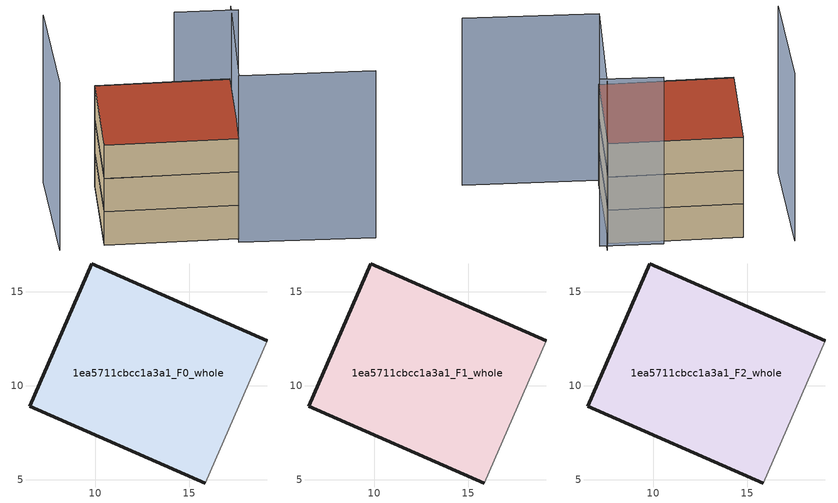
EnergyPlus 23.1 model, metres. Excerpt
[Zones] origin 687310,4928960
1ea5711cbcc1a3a1_F0_whole
 floor ground (EU_floor_Construction): 15.86,4.83 19.17,12.4 9.81,16.49 6.49,8.92 z0
 wall outside (EU_wall_Construction): 15.86,4.83 6.49,8.92 9.81,16.49 19.17,12.4 z0:3
 wall adiabatic (EU_wall_Construction): 19.17,12.4 15.86,4.83 z0:3
1ea5711cbcc1a3a1_F1_whole
 floor to 1ea5711cbcc1a3a1_F0_whole (EU_floor_Construction): 15.86,4.83 19.17,12.4 9.8,16.49 6.49,8.92 z3
 wall outside (EU_wall_Construction): 15.86,4.83 6.49,8.92 9.81,16.49 19.17,12.4 z3:6
 wall adiabatic (EU_wall_Construction): 19.17,12.4 15.86,4.83 z3:6
1ea5711cbcc1a3a1_F2_whole
 floor to 1ea5711cbcc1a3a1_F1_whole (EU_floor_Construction): 15.86,4.83 19.17,12.4 9.8,16.49 6.49,8.92 z6
 wall outside (EU_wall_Construction): 15.86,4.83 6.49,8.92 9.81,16.49 19.17,12.4 z6:9
 wall adiabatic (EU_wall_Construction): 19.17,12.4 15.86,4.83 z6:9
 roof outside (EU_roof_Construction): 19.17,12.4 15.86,4.83 6.49,8.92 9.81,16.49 z9
shading: 24.93,0 15.57,4.41 / 15.57,4.41 19.67,13.1 / 19.9,12.37 15.52,14.41 / 6.65,18.77 3.25,9.96 z0:15
[Building]
EU S2 Campaign: North Axis=0; Terrain=City; Solar Distribution=FullExterior
[Site:Location]
Bologna: Latitude=44.5; Longitude=11.25; Time Zone=1; Elevation=37
[SizingPeriod:WeatherFileDays]
AnnualSizingPeriod: Begin Month=1; Begin Day of Month=1; End Month=12; End Day of Month=31; Day of Week for Start Day=Monday; Use Weather File Daylight Saving Period=No; Use Weather File Rain and Snow Indicators=No
[MATERIAL]
EU_InternalMass_Material: Roughness=MediumRough; Thickness=0.1; Conductivity=1; Density=1800; Specific Heat=900; Thermal Absorptance=0.9; Solar Absorptance=0.7; Visible Absorptance=0.7
[MATERIAL:NOMASS] Roughness=MediumRough; Thermal Absorptance=0.9; Solar Absorptance=0.7; Visible Absorptance=0.7
Name | Thermal Resistance
EU_wall_NoMass | 0.937881
EU_roof_NoMass | 0.548572
EU_floor_NoMass | 0.71348
[CONSTRUCTION]
EU_wall_Construction: EU_wall_NoMass
EU_roof_Construction: EU_roof_NoMass
EU_floor_Construction: EU_floor_NoMass
EU_InternalMass_Construction: EU_InternalMass_Material
[ZONE] Type=1; Multiplier=1; Ceiling Height=autocalculate; Floor Area=autocalculate; Part of Total Floor Area=Yes
Name | Volume
1ea5711cbcc1a3a1_F0_whole | 253.389
1ea5711cbcc1a3a1_F1_whole; 1ea5711cbcc1a3a1_F2_whole | 253.387
[INTERNALMASS] Construction=EU_InternalMass_Construction; Surface Area=84.4626
Name | Zone or ZoneList
1ea5711cbcc1a3a1_F0_whole_EU_InternalMass | 1ea5711cbcc1a3a1_F0_whole
1ea5711cbcc1a3a1_F1_whole_EU_InternalMass | 1ea5711cbcc1a3a1_F1_whole
1ea5711cbcc1a3a1_F2_whole_EU_InternalMass | 1ea5711cbcc1a3a1_F2_whole
[OTHEREQUIPMENT] Fuel Type=Electricity; Design Level Calculation Method=Watts/Area; Power per Zone Floor Area=1; Fraction Latent=0; Fraction Radiant=0; Fraction Lost=0; Carbon Dioxide Generation Rate=0; EndUse Subcategory=EU_Step8_InternalGains
Name | Zone or ZoneList or Space or SpaceList | Schedule
EU_Step8_InternalGain_1ea5711cbcc1a3a1_F0_whole_f000 | 1ea5711cbcc1a3a1_F0_whole | EU_Step8_GainSchedule_1ea5711cbcc1a3a1_F0_whole_f000
EU_Step8_InternalGain_1ea5711cbcc1a3a1_F1_whole_f000 | 1ea5711cbcc1a3a1_F1_whole | EU_Step8_GainSchedule_1ea5711cbcc1a3a1_F1_whole_f000
EU_Step8_InternalGain_1ea5711cbcc1a3a1_F2_whole_f000 | 1ea5711cbcc1a3a1_F2_whole | EU_Step8_GainSchedule_1ea5711cbcc1a3a1_F2_whole_f000
[ZONEVENTILATION:DESIGNFLOWRATE] Schedule=EU_AlwaysOn; Design Flow Rate Calculation Method=AirChanges/Hour; Air Changes per Hour=0.687892; Ventilation Type=Natural; Fan Pressure Rise=0; Fan Total Efficiency=1; Constant Term Coefficient=1; Temperature Term Coefficient=0; Velocity Term Coefficient=0; Velocity Squared Term Coefficient=0; Minimum Indoor Temperature=-100; Maximum Indoor Temperature=100; Delta Temperature=-100; Minimum Outdoor Temperature=-100; Maximum Outdoor Temperature=100; Maximum Wind Speed=40
Name | Zone or ZoneList or Space or SpaceList
EU_ConstantAir_1ea5711cbcc1a3a1_F0_whole | 1ea5711cbcc1a3a1_F0_whole
EU_ConstantAir_1ea5711cbcc1a3a1_F1_whole | 1ea5711cbcc1a3a1_F1_whole
EU_ConstantAir_1ea5711cbcc1a3a1_F2_whole | 1ea5711cbcc1a3a1_F2_whole
[HVACTEMPLATE:THERMOSTAT] Constant Heating Setpoint=20; Constant Cooling Setpoint=50
EU_HeatOnly_1ea5711cbcc1a3a1_F0_whole; EU_HeatOnly_1ea5711cbcc1a3a1_F1_whole; EU_HeatOnly_1ea5711cbcc1a3a1_F2_whole
[HVACTEMPLATE:ZONE:IDEALLOADSAIRSYSTEM] System Availability Schedule=EU_AlwaysOn; Maximum Heating Supply Air Temperature=50; Minimum Cooling Supply Air Temperature=13; Maximum Heating Supply Air Humidity Ratio=0.0156; Minimum Cooling Supply Air Humidity Ratio=0.0077; Heating Limit=NoLimit; Cooling Limit=NoLimit; Heating Availability Schedule=EU_AlwaysOn; Cooling Availability Schedule=EU_CoolingOff; Dehumidification Control Type=ConstantSensibleHeatRatio; Cooling Sensible Heat Ratio=0.7; Dehumidification Setpoint=60; Humidification Control Type=None; Humidification Setpoint=30; Outdoor Air Method=None; Outdoor Air Flow Rate per Person=0.00944; Outdoor Air Flow Rate per Zone Floor Area=0; Outdoor Air Flow Rate per Zone=0; Demand Controlled Ventilation Type=None; Outdoor Air Economizer Type=NoEconomizer; Heat Recovery Type=None; Sensible Heat Recovery Effectiveness=0.7; Latent Heat Recovery Effectiveness=0.65
Name | Template Thermostat
1ea5711cbcc1a3a1_F0_whole | EU_HeatOnly_1ea5711cbcc1a3a1_F0_whole
1ea5711cbcc1a3a1_F1_whole | EU_HeatOnly_1ea5711cbcc1a3a1_F1_whole
1ea5711cbcc1a3a1_F2_whole | EU_HeatOnly_1ea5711cbcc1a3a1_F2_whole
[SIZING:ZONE] Zone Cooling Design Supply Air Temperature Input Method=SupplyAirTemperature; Zone Cooling Design Supply Air Temperature=13; Zone Heating Design Supply Air Temperature Input Method=SupplyAirTemperature; Zone Heating Design Supply Air Temperature=50; Zone Cooling Design Supply Air Humidity Ratio=0.008; Zone Heating Design Supply Air Humidity Ratio=0.008; Cooling Design Air Flow Method=DesignDay; Cooling Design Air Flow Rate=0; Cooling Minimum Air Flow per Zone Floor Area=0.000762; Cooling Minimum Air Flow=0; Cooling Minimum Air Flow Fraction=0.2; Heating Design Air Flow Method=DesignDay; Heating Design Air Flow Rate=0; Heating Maximum Air Flow per Zone Floor Area=0.002032; Heating Maximum Air Flow=0.141576; Heating Maximum Air Flow Fraction=0.3; Account for Dedicated Outdoor Air System=No; Dedicated Outdoor Air System Control Strategy=NeutralSupplyAir; Dedicated Outdoor Air Low Setpoint Temperature for Design=autosize; Dedicated Outdoor Air High Setpoint Temperature for Design=autosize; Zone Load Sizing Method=Sensible Load Only No Latent Load; Zone Latent Cooling Design Supply Air Humidity Ratio Input Method=HumidityRatioDifference; Zone Cooling Design Supply Air Humidity Ratio Difference=0.005; Zone Latent Heating Design Supply Air Humidity Ratio Input Method=HumidityRatioDifference; Zone Humidification Design Supply Air Humidity Ratio Difference=0.005
1ea5711cbcc1a3a1_F0_whole; 1ea5711cbcc1a3a1_F1_whole; 1ea5711cbcc1a3a1_F2_whole
[SCHEDULE:CONSTANT]
Name | Hourly Value
EU_AlwaysOn | 1
EU_CoolingOff | 0
[SCHEDULE:FILE] Column Number=1; Rows to Skip at Top=0; Number of Hours of Data=8760; Column Separator=Comma; Interpolate to Timestep=No; Minutes per Item=60; Adjust Schedule for Daylight Savings=Yes
Name | File
EU_Step8_GainSchedule_1ea5711cbcc1a3a1_F0_whole_f000 | ../../schedules/1ea5711cbcc1a3a1/1ea5711cbcc1a3a1_F0_whole_f000_gain.csv
EU_Step8_GainSchedule_1ea5711cbcc1a3a1_F1_whole_f000 | ../../schedules/1ea5711cbcc1a3a1/1ea5711cbcc1a3a1_F1_whole_f000_gain.csv
EU_Step8_GainSchedule_1ea5711cbcc1a3a1_F2_whole_f000 | ../../schedules/1ea5711cbcc1a3a1/1ea5711cbcc1a3a1_F2_whole_f000_gain.csv
